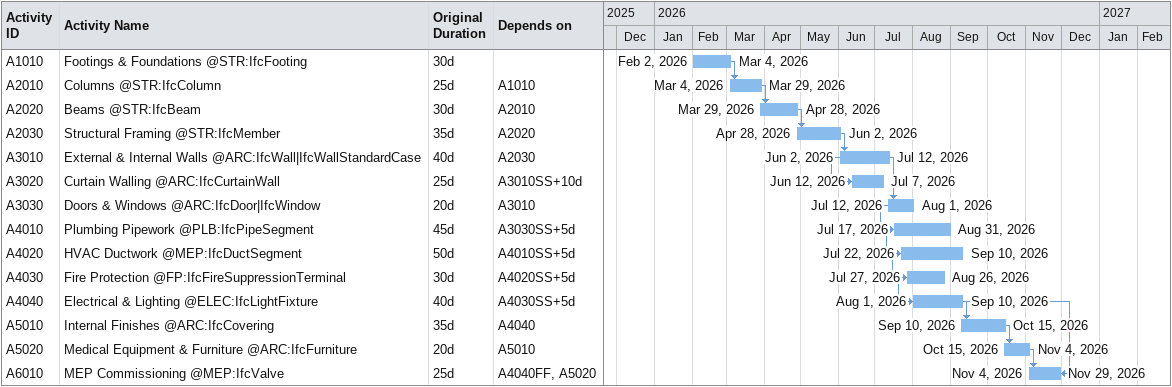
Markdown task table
| ID | Task | Original duration | Start | Finish | Predecessors |
|---|---|---|---|---|---|
| A1010 | Footings & Foundations @STR:IfcFooting | 30d | 2026-02-02 | 2026-03-04 |  |
| A2010 | Columns @STR:IfcColumn | 25d | 2026-03-04 | 2026-03-29 | A1010 |
| A2020 | Beams @STR:IfcBeam | 30d | 2026-03-29 | 2026-04-28 | A2010 |
| A2030 | Structural Framing @STR:IfcMember | 35d | 2026-04-28 | 2026-06-02 | A2020 |
| A3010 | External & Internal Walls @ARC:IfcWall\|IfcWallStandardCase | 40d | 2026-06-02 | 2026-07-12 | A2030 |
| A3020 | Curtain Walling @ARC:IfcCurtainWall | 25d | 2026-06-12 | 2026-07-07 | A3010SS+10d |
| A3030 | Doors & Windows @ARC:IfcDoor\|IfcWindow | 20d | 2026-07-12 | 2026-08-01 | A3010 |
| A4010 | Plumbing Pipework @PLB:IfcPipeSegment | 45d | 2026-07-17 | 2026-08-31 | A3030SS+5d |
| A4020 | HVAC Ductwork @MEP:IfcDuctSegment | 50d | 2026-07-22 | 2026-09-10 | A4010SS+5d |
| A4030 | Fire Protection @FP:IfcFireSuppressionTerminal | 30d | 2026-07-27 | 2026-08-26 | A4020SS+5d |
| A4040 | Electrical & Lighting @ELEC:IfcLightFixture | 40d | 2026-08-01 | 2026-09-10 | A4030SS+5d |
| A5010 | Internal Finishes @ARC:IfcCovering | 35d | 2026-09-10 | 2026-10-15 | A4040 |
| A5020 | Medical Equipment & Furniture @ARC:IfcFurniture | 20d | 2026-10-15 | 2026-11-04 | A5010 |
| A6010 | MEP Commissioning @MEP:IfcValve | 25d | 2026-11-04 | 2026-11-29 | A4040FF, A5020 |
